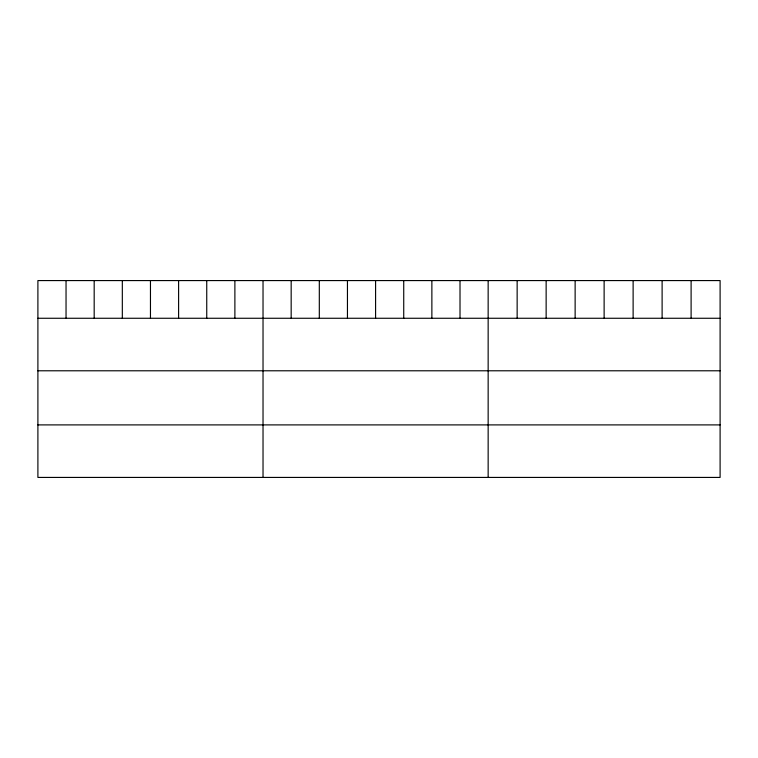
<?xml version="1.0" encoding="UTF-8"?>
<svg xmlns="http://www.w3.org/2000/svg" width="758" height="758" viewBox="0 0 758 758"><rect width="100%" height="100%" fill="white"/><g stroke="black" fill="none" stroke-linecap="round" stroke-linejoin="round"><path stroke-width="1.14" d="M720.1 318.265L720.1 477.426L37.9 477.426L37.9 280.574L720.1 280.574L720.1 318.265L37.9 318.265M37.9 370.785L720.1 370.785M37.9 424.897L720.1 424.897M691.106 280.574L691.106 318.265M662.113 280.574L662.113 318.265M633.12 280.574L633.12 318.265M604.126 280.574L604.126 318.265M575.133 280.574L575.133 318.265M546.139 280.574L546.139 318.265M517.145 280.574L517.145 318.265M488.152 280.574L488.152 477.426M460.011 280.574L460.011 318.265M431.87 280.574L431.87 318.265M403.73 280.574L403.73 318.265M375.589 280.574L375.589 318.265M347.448 280.574L347.448 318.265M319.308 280.574L319.308 318.265M291.167 280.574L291.167 318.265M263.026 280.574L263.026 477.426M234.885 280.574L234.885 318.265M206.744 280.574L206.744 318.265M178.604 280.574L178.604 318.265M150.463 280.574L150.463 318.265M122.322 280.574L122.322 318.265M94.181 280.574L94.181 318.265M66.041 280.574L66.041 318.265"/></g></svg>
